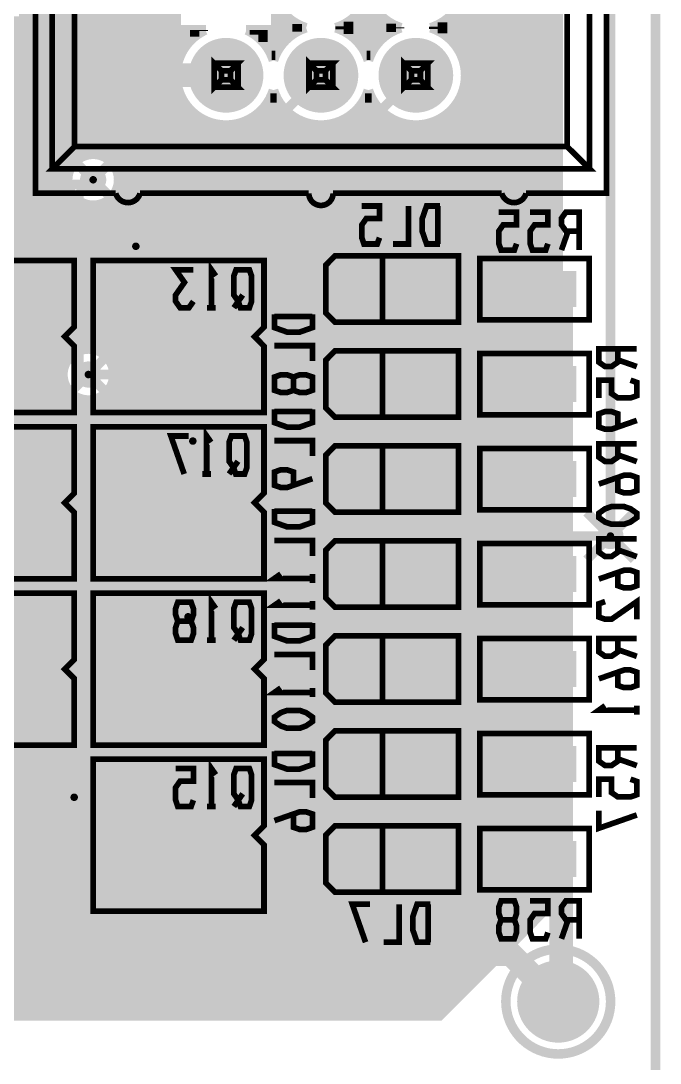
# Model space of a CAD drawing. Extents: x -20 to 155, y -92 to 168.
# Drawn here: x 138.02 to 155.13, y 64.39 to 92.26 of the extents above; entities that cross this region are included whole.
import ezdxf

# ---------------------------------------------------------------- set-up
doc = ezdxf.new("R2010")
doc.units = 0
doc.header["$MEASUREMENT"] = 0
doc.layers.get('0').update_dxf_attribs({"linetype": 'CONTINUOUS'})
for name, color, linetype in [('25-334-1_BOT', 7, 'CONTINUOUS'), ('25-334-1_DRD', 7, 'CONTINUOUS'), ('25-334-1_DRL', 2, 'CONTINUOUS'), ('25-334-1_IN1', 4, 'CONTINUOUS'), ('25-334-1_IN2', 3, 'CONTINUOUS'), ('25-334-1_SMB', 5, 'CONTINUOUS'), ('25-334-1_SMT', 10, 'CONTINUOUS'), ('25-334-1_SPB', 14, 'CONTINUOUS'), ('25-334-1_SSB', 12, 'CONTINUOUS'), ('25-334-1_TOP', 13, 'CONTINUOUS'), ('THRUHOLE_TAP', 7, 'CONTINUOUS')]:
    doc.layers.add(name, color=color, linetype=linetype)

# ---------------------------------------------------------------- blocks, each defined once
blk = doc.blocks.new('RECTANGLE_4')
blk.add_solid([(0.4064, 0.4826), (0.4064, -0.4826), (-0.4064, 0.4826), (-0.4064, -0.4826)])
blk = doc.blocks.new('ROUND_18')
at = {"const_width": 0.99949}
blk.add_lwpolyline([(-0.499744, 0, 1), (0.499744, 0, 1)], format="xyb", close=True, dxfattribs=at)
blk = doc.blocks.new('ROUND_25')
at = {"const_width": 1.09982}
blk.add_lwpolyline([(-0.54991, 0, 1), (0.54991, 0, 1)], format="xyb", close=True, dxfattribs=at)
blk = doc.blocks.new('ROUND_39')
at = {"const_width": 0.35052}
blk.add_lwpolyline([(-0.17526, 0, 1), (0.17526, 0, 1)], format="xyb", close=True, dxfattribs=at)
blk = doc.blocks.new('RECTANGLE_47')
blk.add_solid([(0.51308, 0.63627), (0.51308, -0.63627), (-0.51308, 0.63627), (-0.51308, -0.63627)])
blk = doc.blocks.new('RECTANGLE_53')
blk.add_solid([(0.635, 0.508), (0.635, -0.508), (-0.635, 0.508), (-0.635, -0.508)])
blk = doc.blocks.new('ROUND_75')
at = {"const_width": 0.54991}
blk.add_lwpolyline([(-0.274954, 0, 1), (0.274954, 0, 1)], format="xyb", close=True, dxfattribs=at)
blk = doc.blocks.new('ROUND_81')
at = {"const_width": 0.50038}
blk.add_lwpolyline([(-0.25019, 0, 1), (0.25019, 0, 1)], format="xyb", close=True, dxfattribs=at)
blk = doc.blocks.new('ROUND_84')
at = {"const_width": 0.10033}
blk.add_lwpolyline([(-0.050164, 0, 1), (0.050164, 0, 1)], format="xyb", close=True, dxfattribs=at)
blk = doc.blocks.new('ROUND_85')
at = {"const_width": 0.10033}
blk.add_lwpolyline([(-0.050164, 0, 1), (0.050164, 0, 1)], format="xyb", close=True, dxfattribs=at)
blk = doc.blocks.new('ROUND_38')
at = {"const_width": 0.35052}
blk.add_lwpolyline([(-0.17526, 0, 1), (0.17526, 0, 1)], format="xyb", close=True, dxfattribs=at)
blk = doc.blocks.new('ROUND_42')
at = {"const_width": 0.35052}
blk.add_lwpolyline([(-0.17526, 0, 1), (0.17526, 0, 1)], format="xyb", close=True, dxfattribs=at)
blk = doc.blocks.new('ROUND_35')
at = {"const_width": 0.10033}
blk.add_lwpolyline([(-0.050164, 0, 1), (0.050164, 0, 1)], format="xyb", close=True, dxfattribs=at)
blk = doc.blocks.new('ROUND_71')
at = {"const_width": 0.50038}
blk.add_lwpolyline([(-0.25019, 0, 1), (0.25019, 0, 1)], format="xyb", close=True, dxfattribs=at)

msp = doc.modelspace()

# ---------------------------------------------------------------- linework, layer by layer
at = {"layer": '25-334-1_BOT'}
for points, const_width in [([(142.875, 123.7488), (142.875, 122.555), (144.78, 120.65), (151.384, 120.65), (153.797, 118.237), (153.797, 78.486)], 0.254), ([(127.09652, 86.4362), (127.09652, 85.37448), (127.381, 85.09), (130.429, 85.09), (132.461, 87.122), (143.51, 87.122), (145.669, 89.281), (147.066, 89.281), (148.59, 90.805)], 0.254), ([(127.5969, 86.4362), (127.5969, 88.2269), (128.524, 89.154), (129.921, 89.154), (130.429, 89.662), (132.842, 89.662), (133.604, 88.9), (144.145, 88.9), (146.05, 90.805)], 0.254), ([(139.954, 88.011), (139.827, 87.884), (133.858, 87.884), (133.096, 88.646), (128.905, 88.646), (128.09728, 87.83828), (128.09728, 86.4362)], 0.254), ([(141.097, 86.233), (141.097, 84.836), (141.097, 86.233)], 0.254), ([(141.097, 86.233), (141.097, 84.836)], 0.254), ([(143.383, 83.82), (143.383, 84.201), (144.272, 85.09), (146.939, 85.09)], 0.381), ([(151.0538, 85.09), (148.971, 85.09)], 0.381), ([(152.4762, 85.09), (152.4762, 82.55)], 0.635), ([(138.303, 83.82), (141.859, 83.82), (142.24, 83.439), (142.24, 83.185), (142.875, 82.55), (146.939, 82.55)], 0.381), ([(141.097, 82.804), (139.827, 82.804)], 0.254), ([(152.4762, 82.55), (152.4762, 80.01)], 0.635), ([(151.0538, 82.55), (148.971, 82.55)], 0.381), ([(132.08, 81.9531), (134.7089, 81.9531), (135.001, 81.661), (138.176, 81.661), (139.827, 80.01), (139.827, 79.629), (141.097, 78.359)], 0.254), ([(141.097, 80.391), (141.986, 80.391), (142.621, 81.026)], 0.254), ([(142.621, 81.026), (141.986, 80.391), (141.097, 80.391)], 0.254), ([(141.097, 73.914), (139.827, 75.184), (139.827, 75.946), (137.16, 78.613), (137.16, 79.121), (136.906, 79.375), (135.382, 79.375), (134.30504, 80.45196), (132.08, 80.45196)], 0.254), ([(152.4762, 80.01), (152.4762, 77.47)], 0.635), ([(146.939, 80.01), (146.304, 79.375), (143.383, 79.375)], 0.381), ([(151.0538, 80.01), (148.971, 80.01)], 0.381), ([(138.303, 79.375), (138.303, 78.74), (139.827, 77.216), (143.891, 77.216), (144.145, 77.47), (146.939, 77.47)], 0.381), ([(132.08, 78.95082), (133.17982, 78.95082), (134.239, 77.89164), (134.239, 73.914), (138.684, 69.469), (141.097, 69.469)], 0.254), ([(152.4762, 77.47), (152.4762, 74.93)], 0.635), ([(151.0538, 77.47), (148.971, 77.47)], 0.381), ([(141.097, 75.946), (142.113, 75.946), (142.494, 76.327)], 0.254), ([(142.494, 76.327), (142.113, 75.946), (141.097, 75.946)], 0.254), ([(152.4762, 74.93), (152.4762, 72.39)], 0.635), ([(138.303, 74.93), (138.303, 74.168), (139.7, 72.771), (144.78, 72.771), (145.161, 72.39), (146.939, 72.39)], 0.381), ([(146.939, 74.93), (143.383, 74.93)], 0.381), ([(151.0538, 74.93), (148.971, 74.93)], 0.381), ([(151.0538, 72.39), (148.971, 72.39)], 0.381), ([(152.4762, 72.39), (152.4762, 69.85)], 0.635), ([(139.446, 71.501), (141.097, 71.501)], 0.254), ([(146.939, 69.85), (144.653, 69.85), (144.018, 70.485), (143.383, 70.485)], 0.381), ([(151.0538, 69.85), (148.971, 69.85)], 0.381), ([(152.4762, 69.85), (152.4762, 66.1162), (152.4, 66.04)], 0.635)]:
    msp.add_lwpolyline(points, dxfattribs=dict(at, const_width=const_width))
at = {"layer": '25-334-1_DRD', "const_width": 0.254}
for points in [[(-14.9987, 168.00068), (-14.9987, -4.99872), (155.00096, -4.99872), (155.00096, 168.00068), (-14.9987, 168.00068)], [(142.875, 91.44), (142.875, 90.17)], [(144.145, 91.44), (142.875, 91.44)], [(144.145, 91.44), (142.875, 90.17)], [(144.145, 90.17), (142.875, 91.44)], [(144.145, 90.17), (144.145, 91.44)], [(145.415, 91.44), (145.415, 90.17)], [(146.685, 91.44), (145.415, 91.44)], [(146.685, 91.44), (145.415, 90.17)], [(146.685, 90.17), (145.415, 91.44)], [(146.685, 90.17), (146.685, 91.44)], [(147.955, 91.44), (147.955, 90.17)], [(149.225, 91.44), (147.955, 91.44)], [(149.225, 91.44), (147.955, 90.17)], [(149.225, 90.17), (147.955, 91.44)], [(149.225, 90.17), (149.225, 91.44)], [(142.875, 90.17), (144.145, 90.17)], [(145.415, 90.17), (146.685, 90.17)], [(147.955, 90.17), (149.225, 90.17)], [(140.589, 88.646), (139.319, 87.376)], [(140.589, 87.376), (139.319, 88.646)], [(141.732, 86.868), (140.462, 85.598)], [(141.732, 85.598), (140.462, 86.868)], [(141.732, 86.868), (140.462, 85.598)], [(141.732, 85.598), (140.462, 86.868)], [(141.732, 86.868), (140.462, 85.598)], [(141.732, 85.598), (140.462, 86.868)], [(140.462, 83.439), (139.192, 82.169)], [(140.462, 82.169), (139.192, 83.439)], [(143.256, 81.661), (141.986, 80.391)], [(143.256, 80.391), (141.986, 81.661)], [(143.256, 81.661), (141.986, 80.391)], [(143.256, 80.391), (141.986, 81.661)], [(138.049, 81.407), (136.779, 80.137)], [(138.049, 80.137), (136.779, 81.407)], [(154.432, 79.121), (153.162, 77.851)], [(154.432, 77.851), (153.162, 79.121)], [(138.049, 77.343), (136.779, 76.073)], [(138.049, 76.073), (136.779, 77.343)], [(138.049, 77.343), (136.779, 76.073)], [(138.049, 76.073), (136.779, 77.343)], [(138.049, 77.343), (136.779, 76.073)], [(138.049, 76.073), (136.779, 77.343)], [(143.129, 76.962), (141.859, 75.692)], [(143.129, 75.692), (141.859, 76.962)], [(143.129, 76.962), (141.859, 75.692)], [(143.129, 75.692), (141.859, 76.962)], [(140.081, 72.136), (138.811, 70.866)], [(140.081, 70.866), (138.811, 72.136)], [(152.4, 66.675), (152.4, 65.405)], [(153.035, 66.04), (151.765, 66.04)]]:
    msp.add_lwpolyline(points, dxfattribs=at)
at = {"layer": '25-334-1_DRL', "const_width": 0.254}
msp.add_lwpolyline([(-14.9987, 168.00068), (-14.9987, -4.99872), (155.00096, -4.99872), (155.00096, 168.00068), (-14.9987, 168.00068)], dxfattribs=at)
at = {"layer": '25-334-1_IN2', "const_width": 0.254}
for points in [[(152.4, 129.413), (152.4, 68.834), (149.225, 65.659), (117.602, 65.659)], [(151.13, 129.413), (151.13, 67.564)], [(151.3586, 129.413), (151.3586, 67.7926)], [(151.5872, 129.413), (151.5872, 68.0212)], [(151.8158, 129.413), (151.8158, 68.2498)], [(152.0444, 129.413), (152.0444, 68.4784)], [(152.273, 129.413), (152.273, 68.707)], [(139.9286, 127.127), (139.9286, 88.68918)], [(140.1572, 127.127), (140.1572, 88.6587)], [(140.3858, 127.127), (140.3858, 88.53678)], [(140.6144, 127.127), (140.6144, 88.17102)], [(140.843, 127.127), (140.843, 65.659)], [(141.0716, 127.127), (141.0716, 65.659)], [(141.3002, 127.127), (141.3002, 65.659)], [(141.5288, 127.127), (141.5288, 65.659)], [(139.7, 123.80214), (139.7, 88.64092)], [(139.4714, 123.47956), (139.4714, 88.48852)], [(138.7856, 123.0757), (138.7856, 65.659)], [(139.0142, 123.15444), (139.0142, 65.659)], [(139.2428, 123.28398), (139.2428, 83.15198)], [(150.2156, 110.32998), (150.2156, 66.6496)], [(150.4442, 110.32998), (150.4442, 66.8782)], [(150.6728, 110.32998), (150.6728, 67.1068)], [(150.9014, 110.32998), (150.9014, 67.3354)], [(138.557, 98.88982), (138.557, 65.659)], [(149.987, 98.88982), (149.987, 66.421)], [(138.3284, 98.54946), (138.3284, 65.659)], [(138.0998, 98.35134), (138.0998, 65.659)], [(141.7574, 96.03994), (141.7574, 65.659)], [(141.986, 95.89008), (141.986, 65.659)], [(144.84096, 94.67596), (142.17904, 94.67596), (142.17904, 92.01404)], [(144.84096, 92.79128), (144.84096, 92.01404)], [(147.2438, 92.75826), (147.2438, 91.39174)], [(149.7584, 92.71), (149.7584, 91.44)], [(144.9578, 92.58554), (144.9578, 91.56446)], [(147.0152, 92.4306), (147.0152, 91.7194)], [(147.4724, 92.62364), (147.4724, 91.52636)], [(149.5298, 92.40266), (149.5298, 91.7448)], [(142.17904, 92.2528), (121.1707, 92.2528)], [(145.29054, 92.2528), (144.84096, 92.2528)], [(145.1864, 92.33408), (145.1864, 91.81592)], [(145.415, 92.1766), (145.415, 91.9734)], [(146.7866, 92.23756), (146.7866, 91.91244)], [(147.83054, 92.2528), (146.80946, 92.2528)], [(147.701, 92.3544), (147.701, 91.79306)], [(147.9296, 92.1893), (147.9296, 91.95816)], [(149.3012, 92.21978), (149.3012, 91.92768)], [(152.4, 92.2528), (149.34946, 92.2528)], [(142.9766, 92.0242), (121.04878, 92.0242)], [(142.95628, 92.01404), (142.17904, 92.01404)], [(142.2146, 92.01404), (142.2146, 91.10726)], [(142.4432, 92.01404), (142.4432, 91.60002)], [(142.6718, 92.01404), (142.6718, 91.83624)], [(142.9004, 92.01404), (142.9004, 91.9861)], [(145.5166, 92.0242), (144.04086, 92.0242)], [(144.84096, 92.01404), (144.06118, 92.01404)], [(144.272, 92.01404), (144.272, 91.89466)], [(144.5006, 92.01404), (144.5006, 91.69146)], [(144.7292, 92.01404), (144.7292, 91.33586)], [(146.558, 92.11564), (146.558, 92.03436)], [(148.0566, 92.0242), (146.58086, 92.0242)], [(148.1582, 92.0877), (148.1582, 92.0623)], [(149.0726, 92.10548), (149.0726, 92.04452)], [(152.4, 92.0242), (149.12086, 92.0242)], [(142.42034, 91.567), (52.99202, 91.567)], [(142.621, 91.7956), (120.68302, 91.7956)], [(145.161, 91.7956), (144.39646, 91.7956)], [(144.96034, 91.567), (144.59966, 91.567)], [(147.701, 91.7956), (146.93646, 91.7956)], [(147.50034, 91.567), (147.13966, 91.567)], [(152.4, 91.7956), (149.47646, 91.7956)], [(152.4, 91.567), (149.67966, 91.567)], [(142.2908, 91.3384), (52.99456, 91.3384)], [(144.8308, 91.3384), (144.7292, 91.3384)], [(147.3708, 91.3384), (147.2692, 91.3384)], [(152.4, 91.3384), (149.8092, 91.3384)], [(142.2146, 91.1098), (52.91836, 91.1098)], [(152.4, 91.1098), (149.8854, 91.1098)], [(142.18158, 90.8812), (85.5726, 90.8812)], [(152.4, 90.8812), (149.91842, 90.8812)], [(142.1892, 90.6526), (85.98154, 90.6526)], [(142.2146, 90.50274), (142.2146, 65.659)], [(152.4, 90.6526), (149.9108, 90.6526)], [(142.23492, 90.424), (115.1763, 90.424)], [(142.32636, 90.1954), (135.04164, 90.1954)], [(144.86636, 90.1954), (144.6911, 90.1954)], [(144.7292, 90.2716), (144.7292, 65.659)], [(147.40636, 90.1954), (147.2311, 90.1954)], [(147.2438, 90.21826), (147.2438, 65.659)], [(149.7584, 90.17), (149.7584, 66.1924)], [(152.4, 90.1954), (149.7711, 90.1954)], [(152.4, 90.424), (149.86508, 90.424)], [(142.47622, 89.9668), (135.22706, 89.9668)], [(142.4432, 90.00998), (142.4432, 65.659)], [(144.5006, 89.916), (144.5006, 65.659)], [(145.01622, 89.9668), (144.54124, 89.9668)], [(144.9578, 90.04554), (144.9578, 65.659)], [(147.0152, 89.8906), (147.0152, 65.659)], [(147.55622, 89.9668), (147.08124, 89.9668)], [(147.4724, 90.08364), (147.4724, 65.659)], [(152.4, 89.9668), (149.62124, 89.9668)], [(142.71498, 89.7382), (135.29564, 89.7382)], [(142.6718, 89.77122), (142.6718, 65.659)], [(142.9004, 89.62136), (142.9004, 65.659)], [(144.272, 89.71534), (144.272, 65.659)], [(145.25498, 89.7382), (144.30502, 89.7382)], [(145.1864, 89.79408), (145.1864, 65.659)], [(145.415, 89.6366), (145.415, 65.659)], [(146.7866, 89.69756), (146.7866, 65.659)], [(147.79498, 89.7382), (146.84502, 89.7382)], [(147.701, 89.8144), (147.701, 65.659)], [(147.9296, 89.6493), (147.9296, 65.659)], [(149.3012, 89.67978), (149.3012, 65.7352)], [(152.4, 89.7382), (149.38502, 89.7382)], [(149.5298, 89.86266), (149.5298, 65.9638)], [(143.20774, 89.5096), (135.28294, 89.5096)], [(143.129, 89.52992), (143.129, 65.659)], [(143.3576, 89.4842), (143.3576, 65.659)], [(143.5862, 89.47658), (143.5862, 65.659)], [(145.74774, 89.5096), (143.81226, 89.5096)], [(143.8148, 89.5096), (143.8148, 65.659)], [(144.0434, 89.5858), (144.0434, 65.659)], [(145.6436, 89.53754), (145.6436, 65.659)], [(145.8722, 89.48674), (145.8722, 65.659)], [(146.1008, 89.47658), (146.1008, 65.659)], [(146.3294, 89.50452), (146.3294, 65.659)], [(148.28774, 89.5096), (146.35226, 89.5096)], [(146.558, 89.57564), (146.558, 65.659)], [(148.1582, 89.5477), (148.1582, 65.659)], [(148.3868, 89.48928), (148.3868, 65.659)], [(148.6154, 89.47404), (148.6154, 65.659)], [(148.844, 89.49944), (148.844, 65.659)], [(152.4, 89.5096), (148.89226, 89.5096)], [(149.0726, 89.56548), (149.0726, 65.659)], [(152.4, 89.0524), (134.91972, 89.0524)], [(152.4, 89.281), (135.18388, 89.281)], [(152.4, 88.8238), (120.14708, 88.8238)], [(139.60602, 88.5952), (120.35536, 88.5952)], [(152.4, 88.5952), (140.30198, 88.5952)], [(139.37488, 88.3666), (120.43156, 88.3666)], [(152.4, 88.3666), (140.53312, 88.3666)], [(139.28598, 88.138), (131.4323, 88.138)], [(152.4, 88.138), (140.62202, 88.138)], [(139.2809, 87.9094), (131.73456, 87.9094)], [(139.35964, 87.6808), (131.84632, 87.6808)], [(152.4, 87.6808), (140.54836, 87.6808)], [(140.6144, 87.84844), (140.6144, 65.659)], [(152.4, 87.9094), (140.62456, 87.9094)], [(139.56538, 87.4522), (131.86918, 87.4522)], [(139.4714, 87.53094), (139.4714, 83.38312)], [(139.7, 87.38108), (139.7, 83.47202)], [(152.4, 87.4522), (140.34008, 87.4522)], [(140.3858, 87.48522), (140.3858, 83.19008)], [(152.4, 87.2236), (131.81076, 87.2236)], [(139.9286, 87.33028), (139.9286, 83.47456)], [(140.1572, 87.36076), (140.1572, 83.39836)], [(152.4, 86.995), (134.8613, 86.995)], [(152.4, 86.7664), (135.16356, 86.7664)], [(152.4, 86.5378), (135.27532, 86.5378)], [(152.4, 86.3092), (135.29818, 86.3092)], [(152.4, 86.0806), (135.23976, 86.0806)], [(152.4, 85.852), (135.07212, 85.852)], [(152.4, 85.6234), (120.69318, 85.6234)], [(152.4, 85.3948), (126.5047, 85.3948)], [(152.4, 85.1662), (126.69774, 85.1662)], [(152.4, 84.9376), (126.76886, 84.9376)], [(152.4, 84.709), (126.76124, 84.709)], [(152.4, 84.4804), (126.66472, 84.4804)], [(152.4, 84.2518), (126.4158, 84.2518)], [(152.4, 84.0232), (134.3406, 84.0232)], [(152.4, 83.7946), (134.55904, 83.7946)], [(152.4, 83.566), (134.64032, 83.566)], [(139.40536, 83.3374), (134.64032, 83.3374)], [(152.4, 83.3374), (140.24864, 83.3374)], [(139.21994, 83.1088), (134.55396, 83.1088)], [(152.4, 83.1088), (140.43406, 83.1088)], [(139.16406, 82.6516), (108.10494, 82.6516)], [(139.15136, 82.8802), (134.33298, 82.8802)], [(152.4, 82.6516), (140.48994, 82.6516)], [(152.4, 82.8802), (140.50264, 82.8802)], [(139.26312, 82.423), (108.10494, 82.423)], [(139.2428, 82.45602), (139.2428, 65.659)], [(140.3858, 82.41538), (140.3858, 65.659)], [(152.4, 82.423), (140.39088, 82.423)], [(139.52474, 82.1944), (108.0643, 82.1944)], [(139.4714, 82.22488), (139.4714, 65.659)], [(139.7, 82.13598), (139.7, 65.659)], [(139.9286, 82.1309), (139.9286, 65.659)], [(152.4, 82.1944), (140.12672, 82.1944)], [(140.1572, 82.20964), (140.1572, 65.659)], [(152.4, 81.9658), (107.98556, 81.9658)], [(152.4, 81.7372), (107.85602, 81.7372)], [(152.4, 81.28), (107.33786, 81.28)], [(152.4, 81.5086), (107.66044, 81.5086)], [(152.4, 81.0514), (122.81408, 81.0514)], [(152.4, 80.8228), (123.063, 80.8228)], [(152.4, 80.5942), (123.15952, 80.5942)], [(152.4, 80.137), (123.09602, 80.137)], [(152.4, 80.3656), (123.16714, 80.3656)], [(152.4, 79.9084), (122.90298, 79.9084)], [(152.4, 79.6798), (107.75696, 79.6798)], [(152.4, 79.4512), (107.91952, 79.4512)], [(152.4, 79.2226), (108.0262, 79.2226)], [(152.4, 78.994), (130.88112, 78.994)], [(152.4, 78.7654), (131.04876, 78.7654)], [(152.4, 78.5368), (131.10718, 78.5368)], [(152.4, 78.3082), (131.08432, 78.3082)], [(152.4, 78.0796), (130.97256, 78.0796)], [(152.4, 77.851), (130.6703, 77.851)], [(152.4, 77.6224), (128.74752, 77.6224)], [(152.4, 77.3938), (128.77546, 77.3938)], [(152.4, 77.1652), (129.53746, 77.1652)], [(152.4, 76.9366), (129.71272, 76.9366)], [(152.4, 76.708), (129.77368, 76.708)], [(152.4, 76.2508), (129.64922, 76.2508)], [(152.4, 76.4794), (129.7559, 76.4794)], [(152.4, 76.0222), (129.36474, 76.0222)], [(152.4, 75.7936), (120.05056, 75.7936)], [(152.4, 75.565), (120.04802, 75.565)], [(152.4, 75.3364), (119.95912, 75.3364)], [(152.4, 74.8792), (108.3818, 74.8792)], [(152.4, 75.1078), (119.72798, 75.1078)], [(152.4, 74.6506), (108.6104, 74.6506)], [(152.4, 74.422), (108.839, 74.422)], [(152.4, 74.1934), (109.0676, 74.1934)], [(152.4, 73.9648), (128.98374, 73.9648)], [(152.4, 73.7362), (129.19202, 73.7362)], [(152.4, 73.5076), (129.26822, 73.5076)], [(152.4, 73.279), (129.26568, 73.279)], [(152.4, 73.0504), (129.96164, 73.0504)], [(152.4, 72.8218), (130.14706, 72.8218)], [(152.4, 72.3646), (130.20294, 72.3646)], [(152.4, 72.5932), (130.21564, 72.5932)], [(152.4, 72.136), (130.10388, 72.136)], [(152.4, 71.9074), (129.83972, 71.9074)], [(152.4, 71.6788), (111.5822, 71.6788)], [(152.4, 71.4502), (123.05792, 71.4502)], [(152.4, 71.2216), (135.02386, 71.2216)], [(152.4, 70.993), (135.47852, 70.993)], [(152.4, 70.7644), (135.71982, 70.7644)], [(152.4, 70.5358), (135.87476, 70.5358)], [(152.4, 70.3072), (135.97382, 70.3072)], [(152.4, 70.0786), (136.03224, 70.0786)], [(152.4, 69.85), (136.05002, 69.85)], [(152.4, 69.6214), (136.03224, 69.6214)], [(152.4, 69.3928), (135.97382, 69.3928)], [(152.4, 69.1642), (135.87476, 69.1642)], [(152.4, 68.9356), (135.71982, 68.9356)], [(152.0444, 68.4784), (135.02386, 68.4784)], [(152.273, 68.707), (135.47852, 68.707)], [(151.8158, 68.2498), (115.0112, 68.2498)], [(151.5872, 68.0212), (115.2398, 68.0212)], [(151.3586, 67.7926), (123.03252, 67.7926)], [(151.13, 67.564), (123.18492, 67.564)], [(150.9014, 67.3354), (123.23318, 67.3354)], [(150.6728, 67.1068), (123.2027, 67.1068)], [(150.4442, 66.8782), (123.08078, 66.8782)], [(150.2156, 66.6496), (122.71502, 66.6496)], [(149.987, 66.421), (116.84, 66.421)], [(149.7584, 66.1924), (117.0686, 66.1924)], [(149.5298, 65.9638), (117.2972, 65.9638)], [(149.3012, 65.7352), (117.5258, 65.7352)]]:
    msp.add_lwpolyline(points, dxfattribs=at)
for points in [[(148.9837, 92.075, 0.3286705), (149.91842, 93.345)], [(144.84096, 92.79128, 0.2128534), (145.65393, 92.07555)], [(146.4437, 92.075, 0.246774), (147.31928, 92.94898)], [(147.32, 92.94876, 0.2462906), (148.19376, 92.075)], [(142.95628, 92.01404, 0.2933352), (142.17904, 90.805)], [(144.78, 91.1987, 0.2137845), (144.06154, 92.01483)], [(145.65376, 92.075, 0.2467747), (144.77928, 91.19892)], [(147.32, 91.1987, 0.2472579), (146.4437, 92.075)], [(148.19376, 92.075, 0.2467747), (147.31928, 91.19892)], [(149.92096, 90.805, 0.3286704), (148.9837, 92.075)], [(142.17904, 90.805, 0.4142136), (143.51, 89.47404)], [(148.59, 89.47404, 0.4142136), (149.92096, 90.805)], [(143.51, 89.47404, 0.328165), (144.78, 90.40876)], [(144.78, 90.40876, 0.3281646), (146.05, 89.47404)], [(146.05, 89.47404, 0.328165), (147.32, 90.40876)], [(147.32, 90.40876, 0.3281646), (148.59, 89.47404)], [(139.954, 88.69172, 0.4142136), (139.27328, 88.011)], [(140.63472, 88.011, 0.4142136), (139.954, 88.69172)], [(139.27328, 88.011, 0.4142136), (139.954, 87.33028)], [(139.954, 87.33028, 0.4142136), (140.63472, 88.011)], [(139.827, 83.48472, 0.4142136), (139.14628, 82.804)], [(140.50772, 82.804, 0.4142136), (139.827, 83.48472)], [(139.14628, 82.804, 0.4142136), (139.827, 82.12328)], [(139.827, 82.12328, 0.4142136), (140.50772, 82.804)]]:
    msp.add_lwpolyline(points, format="xyb", dxfattribs=at)
at = {"layer": '25-334-1_SSB', "const_width": 0.1524}
for points in [[(148.30044, 96.49968), (143.79956, 96.49968), (138.40968, 96.49968), (138.40968, 87.65032), (140.55852, 87.65032)], [(151.53894, 87.65032), (153.69032, 87.65032), (153.69032, 96.49968), (148.30044, 96.49968), (148.30044, 95.84944), (153.24074, 95.84944), (152.63876, 95.25), (152.63876, 88.9)], [(139.4587, 88.9), (152.63876, 88.9), (153.24074, 88.30056), (138.85926, 88.30056), (139.4587, 88.9), (139.4587, 95.25), (138.85926, 95.84944), (138.85926, 88.30056)], [(153.24074, 95.84944), (153.24074, 88.30056)], [(143.39062, 90.68562), (143.18996, 90.48496), (143.18996, 91.12504), (143.39062, 90.92438), (143.39062, 90.68562), (143.62938, 90.68562), (143.83004, 90.48496), (143.18996, 90.48496)], [(143.62938, 90.68562), (143.62938, 90.92438), (143.83004, 91.12504), (143.18996, 91.12504)], [(143.83004, 90.48496), (143.83004, 91.12504)], [(145.93062, 90.68562), (145.72996, 90.48496), (145.72996, 91.12504), (145.93062, 90.92438), (145.93062, 90.68562), (146.16938, 90.68562), (146.37004, 90.48496), (145.72996, 90.48496)], [(146.16938, 90.68562), (146.16938, 90.92438), (146.37004, 91.12504), (145.72996, 91.12504)], [(146.37004, 90.48496), (146.37004, 91.12504)], [(148.47062, 90.68562), (148.26996, 90.48496), (148.26996, 91.12504), (148.47062, 90.92438), (148.47062, 90.68562), (148.70938, 90.68562), (148.91004, 90.48496), (148.26996, 90.48496)], [(148.70938, 90.68562), (148.70938, 90.92438), (148.91004, 91.12504), (148.26996, 91.12504)], [(148.91004, 90.48496), (148.91004, 91.12504)], [(143.39062, 90.92438), (143.62938, 90.92438)], [(145.93062, 90.92438), (146.16938, 90.92438)], [(148.47062, 90.92438), (148.70938, 90.92438)], [(141.20876, 87.65032), (145.72488, 87.65032)], [(146.37512, 87.65032), (150.8887, 87.65032)], [(147.61718, 86.46414), (147.55622, 86.29396), (147.20062, 86.29396), (147.1422, 86.46414), (147.1422, 86.80196), (147.26158, 86.97214), (147.61718, 86.97214), (147.61718, 87.30996), (147.1422, 87.30996)], [(147.9804, 86.29396), (148.39442, 86.29396), (148.39442, 87.30996)], [(149.23262, 86.29396), (148.87702, 86.29396), (148.76018, 86.63178), (148.76018, 86.97214), (148.87702, 87.30996), (149.23262, 87.30996)], [(149.1742, 86.29396), (149.1742, 87.30996)], [(151.28494, 86.30158), (151.22652, 86.1314), (150.87092, 86.1314), (150.80996, 86.30158), (150.80996, 86.6394), (150.92934, 86.80958), (151.28494, 86.80958), (151.28494, 87.1474), (150.80996, 87.1474)], [(152.12314, 86.30158), (152.06472, 86.1314), (151.70912, 86.1314), (151.64816, 86.30158), (151.64816, 86.6394), (151.76754, 86.80958), (152.12314, 86.80958), (152.12314, 87.1474), (151.64816, 87.1474)], [(152.96134, 86.6394), (152.60574, 86.6394), (152.48636, 86.80958), (152.48636, 86.97976), (152.60574, 87.1474), (152.96134, 87.1474), (152.96134, 86.1314)], [(152.66416, 86.6394), (152.48636, 86.1314)], [(134.874, 81.788), (134.874, 85.852), (139.446, 85.852), (139.446, 84.074), (139.192, 83.82), (139.446, 83.566), (139.446, 81.788), (134.874, 81.788)], [(139.954, 81.788), (139.954, 85.852), (144.526, 85.852), (144.526, 84.074), (144.272, 83.82), (144.526, 83.566), (144.526, 81.788), (139.954, 81.788)], [(143.11884, 84.58962), (143.11884, 85.60562), (143.23568, 85.43798)], [(146.177, 85.725), (146.177, 84.455), (146.431, 84.201), (149.733, 84.201), (149.733, 85.979), (146.431, 85.979), (146.177, 85.725)], [(147.701, 85.979), (147.701, 84.201)], [(153.2255, 84.2645), (150.3045, 84.2645), (150.3045, 85.9028), (153.2255, 85.9028), (153.2255, 84.2645)], [(142.63624, 84.7598), (142.51686, 84.58962), (142.28064, 84.58962), (142.16126, 84.7598), (142.16126, 84.92998), (142.39748, 85.2678), (142.16126, 85.60562), (142.63624, 85.60562)], [(144.19326, 84.7598), (144.13484, 84.58962), (143.89608, 84.58962), (143.83766, 84.7598), (143.71828, 84.92998), (143.71828, 85.43798), (143.77924, 85.60562), (144.13484, 85.60562), (144.19326, 85.43798), (144.19326, 84.7598)], [(143.95704, 84.92998), (143.71828, 84.58962)], [(142.99946, 84.58962), (143.23568, 84.58962)], [(145.8214, 84.41436), (145.8214, 84.05876), (145.48358, 83.93938), (145.14322, 83.93938), (144.8054, 84.05876), (144.8054, 84.41436)], [(145.8214, 84.35594), (144.8054, 84.35594)], [(145.8214, 83.16214), (145.8214, 83.57616), (144.8054, 83.57616)], [(146.177, 83.185), (146.177, 81.915), (146.431, 81.661), (149.733, 81.661), (149.733, 83.439), (146.431, 83.439), (146.177, 83.185)], [(147.701, 83.439), (147.701, 81.661)], [(153.2255, 81.7245), (150.3045, 81.7245), (150.3045, 83.3628), (153.2255, 83.3628), (153.2255, 81.7245)], [(153.99512, 83.4898), (153.99512, 83.1342), (153.82494, 83.01736), (153.65476, 83.01736), (153.48712, 83.1342), (153.48712, 83.4898), (154.50312, 83.4898)], [(153.99512, 83.19516), (154.50312, 83.01736)], [(145.3134, 82.38236), (145.14322, 82.32394), (144.97558, 82.32394), (144.8054, 82.38236), (144.8054, 82.73796), (144.97558, 82.79638), (145.14322, 82.79638), (145.3134, 82.73796), (145.3134, 82.38236), (145.48358, 82.32394), (145.65122, 82.32394), (145.8214, 82.38236), (145.8214, 82.73796), (145.65122, 82.79638), (145.48358, 82.79638), (145.3134, 82.73796)], [(154.33294, 82.6516), (154.50312, 82.59318), (154.50312, 82.23758), (154.33294, 82.17916), (153.99512, 82.17916), (153.82494, 82.296), (153.82494, 82.6516), (153.48712, 82.6516), (153.48712, 82.17916)], [(145.8214, 81.87436), (145.8214, 81.51876), (145.48358, 81.39938), (145.14322, 81.39938), (144.8054, 81.51876), (144.8054, 81.87436)], [(145.8214, 81.81594), (144.8054, 81.81594)], [(153.99512, 81.39938), (153.99512, 81.75498), (153.82494, 81.8134), (153.65476, 81.8134), (153.48712, 81.75498), (153.48712, 81.39938), (153.65476, 81.34096), (153.82494, 81.34096), (154.50312, 81.57718)], [(134.874, 77.343), (134.874, 81.407), (139.446, 81.407), (139.446, 79.629), (139.192, 79.375), (139.446, 79.121), (139.446, 77.343), (134.874, 77.343)], [(139.954, 77.343), (139.954, 81.407), (144.526, 81.407), (144.526, 79.629), (144.272, 79.375), (144.526, 79.121), (144.526, 77.343), (139.954, 77.343)], [(142.99184, 80.14462), (142.99184, 81.16062), (143.10868, 80.99298)], [(142.38986, 80.14462), (142.03426, 81.16062), (142.50924, 81.16062)], [(144.06626, 80.3148), (144.00784, 80.14462), (143.76908, 80.14462), (143.71066, 80.3148), (143.59128, 80.48498), (143.59128, 80.99298), (143.65224, 81.16062), (144.00784, 81.16062), (144.06626, 80.99298), (144.06626, 80.3148)], [(145.8214, 80.62214), (145.8214, 81.03616), (144.8054, 81.03616)], [(146.177, 80.645), (146.177, 79.375), (146.431, 79.121), (149.733, 79.121), (149.733, 80.899), (146.431, 80.899), (146.177, 80.645)], [(147.701, 80.899), (147.701, 79.121)], [(153.2255, 79.1845), (150.3045, 79.1845), (150.3045, 80.8228), (153.2255, 80.8228), (153.2255, 79.1845)], [(153.99512, 80.9498), (153.99512, 80.5942), (153.82494, 80.47736), (153.65476, 80.47736), (153.48712, 80.5942), (153.48712, 80.9498), (154.50312, 80.9498)], [(143.83004, 80.48498), (143.59128, 80.14462)], [(153.99512, 80.65516), (154.50312, 80.47736)], [(145.3134, 79.84236), (145.3134, 80.19796), (145.14322, 80.25638), (144.97558, 80.25638), (144.8054, 80.19796), (144.8054, 79.84236), (144.97558, 79.78394), (145.14322, 79.78394), (145.8214, 80.02016)], [(142.87246, 80.14462), (143.10868, 80.14462)], [(153.99512, 80.05318), (153.99512, 79.69758), (154.16276, 79.63916), (154.33294, 79.63916), (154.50312, 79.69758), (154.50312, 80.05318), (154.33294, 80.1116), (154.16276, 80.1116), (153.48712, 79.87538)], [(145.8214, 79.20736), (145.8214, 78.85176), (145.48358, 78.73238), (145.14322, 78.73238), (144.8054, 78.85176), (144.8054, 79.20736)], [(145.8214, 79.14894), (144.8054, 79.14894)], [(154.50312, 79.0956), (154.33294, 79.21498), (154.16276, 79.2734), (153.82494, 79.2734), (153.65476, 79.21498), (153.48712, 79.0956), (153.48712, 78.97876), (153.65476, 78.85938), (153.82494, 78.80096), (154.16276, 78.80096), (154.33294, 78.85938), (154.50312, 78.97876), (154.50312, 79.0956)], [(145.8214, 77.95514), (145.8214, 78.36916), (144.8054, 78.36916)], [(146.177, 78.105), (146.177, 76.835), (146.431, 76.581), (149.733, 76.581), (149.733, 78.359), (146.431, 78.359), (146.177, 78.105)], [(147.701, 78.359), (147.701, 76.581)], [(153.2255, 76.6445), (150.3045, 76.6445), (150.3045, 78.2828), (153.2255, 78.2828), (153.2255, 76.6445)], [(153.99512, 78.4098), (153.99512, 78.0542), (153.82494, 77.93736), (153.65476, 77.93736), (153.48712, 78.0542), (153.48712, 78.4098), (154.50312, 78.4098)], [(153.99512, 78.11516), (154.50312, 77.93736)], [(145.8214, 77.35316), (144.8054, 77.35316), (144.97558, 77.47254)], [(145.8214, 77.23378), (145.8214, 77.47254)], [(153.99512, 77.51318), (153.99512, 77.15758), (154.16276, 77.09916), (154.33294, 77.09916), (154.50312, 77.15758), (154.50312, 77.51318), (154.33294, 77.5716), (154.16276, 77.5716), (153.48712, 77.33538)], [(134.874, 72.898), (134.874, 76.962), (139.446, 76.962), (139.446, 75.184), (139.192, 74.93), (139.446, 74.676), (139.446, 72.898), (134.874, 72.898)], [(139.954, 72.898), (139.954, 76.962), (144.526, 76.962), (144.526, 75.184), (144.272, 74.93), (144.526, 74.676), (144.526, 72.898), (139.954, 72.898)], [(143.11884, 75.69962), (143.11884, 76.71562), (143.23568, 76.54798)], [(142.21968, 76.20762), (142.16126, 76.3778), (142.16126, 76.54798), (142.21968, 76.71562), (142.57528, 76.71562), (142.63624, 76.54798), (142.63624, 76.3778), (142.57528, 76.20762), (142.21968, 76.20762), (142.16126, 76.03998), (142.16126, 75.8698), (142.21968, 75.69962), (142.57528, 75.69962), (142.63624, 75.8698), (142.63624, 76.03998), (142.57528, 76.20762)], [(144.19326, 75.8698), (144.13484, 75.69962), (143.89608, 75.69962), (143.83766, 75.8698), (143.71828, 76.03998), (143.71828, 76.54798), (143.77924, 76.71562), (144.13484, 76.71562), (144.19326, 76.54798), (144.19326, 75.8698)], [(145.8214, 76.63434), (144.8054, 76.63434), (144.97558, 76.75118)], [(145.8214, 76.51496), (145.8214, 76.75118)], [(154.50312, 76.26096), (154.50312, 76.7334), (153.82494, 76.26096), (153.65476, 76.26096), (153.48712, 76.31938), (153.48712, 76.67498), (153.65476, 76.7334)], [(143.95704, 76.03998), (143.71828, 75.69962)], [(145.8214, 76.15936), (145.8214, 75.80376), (145.48358, 75.68438), (145.14322, 75.68438), (144.8054, 75.80376), (144.8054, 76.15936)], [(145.8214, 76.10094), (144.8054, 76.10094)], [(146.177, 75.565), (146.177, 74.295), (146.431, 74.041), (149.733, 74.041), (149.733, 75.819), (146.431, 75.819), (146.177, 75.565)], [(147.701, 75.819), (147.701, 74.041)], [(153.2255, 74.1045), (150.3045, 74.1045), (150.3045, 75.7428), (153.2255, 75.7428), (153.2255, 74.1045)], [(153.99512, 75.7428), (153.99512, 75.3872), (153.82494, 75.27036), (153.65476, 75.27036), (153.48712, 75.3872), (153.48712, 75.7428), (154.50312, 75.7428)], [(142.99946, 75.69962), (143.23568, 75.69962)], [(153.99512, 75.44816), (154.50312, 75.27036)], [(145.8214, 74.90714), (145.8214, 75.32116), (144.8054, 75.32116)], [(153.99512, 74.84618), (153.99512, 74.49058), (154.16276, 74.43216), (154.33294, 74.43216), (154.50312, 74.49058), (154.50312, 74.84618), (154.33294, 74.9046), (154.16276, 74.9046), (153.48712, 74.66838)], [(145.8214, 74.30516), (144.8054, 74.30516), (144.97558, 74.42454)], [(145.8214, 74.18578), (145.8214, 74.42454)], [(145.8214, 73.64476), (145.65122, 73.76414), (145.48358, 73.82256), (145.14322, 73.82256), (144.97558, 73.76414), (144.8054, 73.64476), (144.8054, 73.52538), (144.97558, 73.40854), (145.14322, 73.34758), (145.48358, 73.34758), (145.65122, 73.40854), (145.8214, 73.52538), (145.8214, 73.64476)], [(154.50312, 73.83018), (153.48712, 73.83018), (153.65476, 73.94956)], [(154.50312, 73.7108), (154.50312, 73.94956)], [(146.177, 73.025), (146.177, 71.755), (146.431, 71.501), (149.733, 71.501), (149.733, 73.279), (146.431, 73.279), (146.177, 73.025)], [(147.701, 73.279), (147.701, 71.501)], [(153.2255, 71.5645), (150.3045, 71.5645), (150.3045, 73.2028), (153.2255, 73.2028), (153.2255, 71.5645)], [(145.8214, 72.73036), (145.8214, 72.37476), (145.48358, 72.25538), (145.14322, 72.25538), (144.8054, 72.37476), (144.8054, 72.73036)], [(145.8214, 72.67194), (144.8054, 72.67194)], [(153.99512, 72.8218), (153.99512, 72.4662), (153.82494, 72.34936), (153.65476, 72.34936), (153.48712, 72.4662), (153.48712, 72.8218), (154.50312, 72.8218)], [(139.954, 68.453), (139.954, 72.517), (144.526, 72.517), (144.526, 70.739), (144.272, 70.485), (144.526, 70.231), (144.526, 68.453), (139.954, 68.453)], [(143.11884, 71.25462), (143.11884, 72.27062), (143.23568, 72.10298)], [(153.99512, 72.52716), (154.50312, 72.34936)], [(142.63624, 71.4248), (142.57528, 71.25462), (142.21968, 71.25462), (142.16126, 71.4248), (142.16126, 71.76262), (142.28064, 71.9328), (142.63624, 71.9328), (142.63624, 72.27062), (142.16126, 72.27062)], [(144.19326, 71.4248), (144.13484, 71.25462), (143.89608, 71.25462), (143.83766, 71.4248), (143.71828, 71.59498), (143.71828, 72.10298), (143.77924, 72.27062), (144.13484, 72.27062), (144.19326, 72.10298), (144.19326, 71.4248)], [(145.8214, 71.47814), (145.8214, 71.89216), (144.8054, 71.89216)], [(154.33294, 71.9836), (154.50312, 71.92518), (154.50312, 71.56958), (154.33294, 71.51116), (153.99512, 71.51116), (153.82494, 71.628), (153.82494, 71.9836), (153.48712, 71.9836), (153.48712, 71.51116)], [(143.95704, 71.59498), (143.71828, 71.25462)], [(142.99946, 71.25462), (143.23568, 71.25462)], [(145.3134, 71.05396), (145.3134, 70.69836), (145.48358, 70.63994), (145.65122, 70.63994), (145.8214, 70.69836), (145.8214, 71.05396), (145.65122, 71.11238), (145.48358, 71.11238), (144.8054, 70.87616)], [(154.50312, 71.02856), (153.48712, 70.67296), (153.48712, 71.1454)], [(146.177, 70.485), (146.177, 69.215), (146.431, 68.961), (149.733, 68.961), (149.733, 70.739), (146.431, 70.739), (146.177, 70.485)], [(147.701, 70.739), (147.701, 68.961)], [(153.2255, 69.0245), (150.3045, 69.0245), (150.3045, 70.6628), (153.2255, 70.6628), (153.2255, 69.0245)], [(147.2438, 67.62496), (146.8882, 68.64096), (147.36318, 68.64096)], [(147.7264, 67.62496), (148.14042, 67.62496), (148.14042, 68.64096)], [(148.97862, 67.62496), (148.62302, 67.62496), (148.50618, 67.96278), (148.50618, 68.30314), (148.62302, 68.64096), (148.97862, 68.64096)], [(148.9202, 67.62496), (148.9202, 68.64096)], [(150.87092, 68.2244), (150.80996, 68.39458), (150.80996, 68.56476), (150.87092, 68.7324), (151.22652, 68.7324), (151.28494, 68.56476), (151.28494, 68.39458), (151.22652, 68.2244), (150.87092, 68.2244), (150.80996, 68.05676), (150.80996, 67.88658), (150.87092, 67.7164), (151.22652, 67.7164), (151.28494, 67.88658), (151.28494, 68.05676), (151.22652, 68.2244)], [(152.12314, 67.88658), (152.06472, 67.7164), (151.70912, 67.7164), (151.64816, 67.88658), (151.64816, 68.2244), (151.76754, 68.39458), (152.12314, 68.39458), (152.12314, 68.7324), (151.64816, 68.7324)], [(152.96134, 68.2244), (152.60574, 68.2244), (152.48636, 68.39458), (152.48636, 68.56476), (152.60574, 68.7324), (152.96134, 68.7324), (152.96134, 67.7164)], [(152.66416, 68.2244), (152.48636, 67.7164)]]:
    msp.add_lwpolyline(points, dxfattribs=at)
at = {"layer": '25-334-1_SSB'}
for points, const_width in [([(140.55852, 87.65032, 0.3400612), (140.88364, 87.4014)], 0.1524), ([(140.88364, 87.39886, 0.3400608), (141.20876, 87.65032)], 0.1524), ([(145.72488, 87.65032, 0.4142136), (146.05, 87.3252)], 0.1524), ([(146.05, 87.3252, 0.4142136), (146.37512, 87.65032)], 0.1524), ([(150.8887, 87.65032, 0.3400612), (151.21382, 87.4014)], 0.1524), ([(151.21382, 87.39886, 0.3400608), (151.53894, 87.65032)], 0.1524), ([(152.4, 67.44208, 0.4142136), (150.99792, 66.04)], 0.254), ([(153.80208, 66.04, 0.4142136), (152.4, 67.44208)], 0.254), ([(150.99792, 66.04, 0.4142136), (152.4, 64.63792)], 0.254), ([(152.4, 64.63792, 0.4142136), (153.80208, 66.04)], 0.254)]:
    msp.add_lwpolyline(points, format="xyb", dxfattribs=dict(at, const_width=const_width))
at = {"layer": '25-334-1_TOP'}
for points, const_width in [([(99.568, 88.138), (104.775, 88.138), (107.442, 90.805), (143.51, 90.805)], 0.635), ([(139.827, 82.804), (139.573, 83.058), (139.573, 87.63), (139.954, 88.011)], 0.254), ([(153.797, 78.486), (130.429, 78.486)], 0.254), ([(122.555, 67.31), (151.13, 67.31), (152.4, 66.04)], 0.635)]:
    msp.add_lwpolyline(points, dxfattribs=dict(at, const_width=const_width))

# ---------------------------------------------------------------- block references
at = {"layer": '25-334-1_BOT'}
for name, p in [('ROUND_18', (143.51, 90.805)), ('ROUND_18', (146.05, 90.805)), ('ROUND_18', (148.59, 90.805)), ('ROUND_39', (139.954, 88.011)), ('ROUND_39', (141.097, 86.233)), ('RECTANGLE_47', (146.939, 85.09)), ('RECTANGLE_47', (148.971, 85.09)), ('RECTANGLE_4', (151.0538, 85.09)), ('RECTANGLE_4', (152.4762, 85.09)), ('RECTANGLE_53', (141.097, 84.836)), ('RECTANGLE_53', (138.303, 83.82)), ('RECTANGLE_53', (143.383, 83.82)), ('ROUND_39', (139.827, 82.804)), ('RECTANGLE_53', (141.097, 82.804)), ('RECTANGLE_47', (146.939, 82.55)), ('RECTANGLE_47', (148.971, 82.55)), ('RECTANGLE_4', (151.0538, 82.55)), ('RECTANGLE_4', (152.4762, 82.55)), ('ROUND_39', (142.621, 81.026)), ('RECTANGLE_53', (141.097, 80.391)), ('RECTANGLE_47', (146.939, 80.01)), ('RECTANGLE_47', (148.971, 80.01)), ('RECTANGLE_4', (151.0538, 80.01)), ('RECTANGLE_4', (152.4762, 80.01)), ('RECTANGLE_53', (138.303, 79.375)), ('RECTANGLE_53', (143.383, 79.375)), ('RECTANGLE_53', (141.097, 78.359)), ('ROUND_39', (153.797, 78.486)), ('RECTANGLE_47', (146.939, 77.47)), ('RECTANGLE_47', (148.971, 77.47)), ('RECTANGLE_4', (151.0538, 77.47)), ('RECTANGLE_4', (152.4762, 77.47)), ('ROUND_39', (142.494, 76.327)), ('RECTANGLE_53', (141.097, 75.946)), ('RECTANGLE_47', (146.939, 74.93)), ('RECTANGLE_47', (148.971, 74.93)), ('RECTANGLE_53', (138.303, 74.93)), ('RECTANGLE_53', (143.383, 74.93)), ('RECTANGLE_4', (151.0538, 74.93)), ('RECTANGLE_4', (152.4762, 74.93)), ('RECTANGLE_53', (141.097, 73.914)), ('RECTANGLE_47', (146.939, 72.39)), ('RECTANGLE_47', (148.971, 72.39)), ('RECTANGLE_4', (151.0538, 72.39)), ('RECTANGLE_4', (152.4762, 72.39)), ('RECTANGLE_53', (141.097, 71.501)), ('ROUND_39', (139.446, 71.501)), ('RECTANGLE_53', (143.383, 70.485)), ('RECTANGLE_47', (146.939, 69.85)), ('RECTANGLE_47', (148.971, 69.85)), ('RECTANGLE_4', (151.0538, 69.85)), ('RECTANGLE_4', (152.4762, 69.85)), ('RECTANGLE_53', (141.097, 69.469)), ('ROUND_25', (152.4, 66.04))]:
    msp.add_blockref(name, p, dxfattribs=at)
at = {"layer": '25-334-1_DRL'}
for name, p in [('ROUND_75', (143.51, 90.805)), ('ROUND_75', (146.05, 90.805)), ('ROUND_75', (148.59, 90.805)), ('ROUND_85', (139.954, 88.011)), ('ROUND_85', (141.097, 86.233)), ('ROUND_85', (139.827, 82.804)), ('ROUND_85', (142.621, 81.026)), ('ROUND_84', (153.797, 78.486)), ('ROUND_85', (142.494, 76.327)), ('ROUND_85', (139.446, 71.501)), ('ROUND_81', (152.4, 66.04))]:
    msp.add_blockref(name, p, dxfattribs=at)
at = {"layer": '25-334-1_IN1'}
for name, p in [('ROUND_18', (143.51, 90.805)), ('ROUND_18', (146.05, 90.805)), ('ROUND_18', (148.59, 90.805)), ('ROUND_42', (139.954, 88.011)), ('ROUND_42', (141.097, 86.233)), ('ROUND_42', (139.827, 82.804)), ('ROUND_42', (142.621, 81.026)), ('ROUND_38', (153.797, 78.486)), ('ROUND_39', (142.494, 76.327)), ('ROUND_39', (139.446, 71.501)), ('ROUND_25', (152.4, 66.04))]:
    msp.add_blockref(name, p, dxfattribs=at)
at = {"layer": '25-334-1_IN2'}
for name, p in [('ROUND_18', (143.51, 90.805)), ('ROUND_18', (146.05, 90.805)), ('ROUND_18', (148.59, 90.805)), ('ROUND_42', (139.954, 88.011)), ('ROUND_42', (141.097, 86.233)), ('ROUND_42', (139.827, 82.804)), ('ROUND_42', (142.621, 81.026)), ('ROUND_39', (153.797, 78.486)), ('ROUND_39', (142.494, 76.327)), ('ROUND_39', (139.446, 71.501)), ('ROUND_25', (152.4, 66.04))]:
    msp.add_blockref(name, p, dxfattribs=at)
at = {"layer": '25-334-1_SMB'}
for name, p in [('ROUND_18', (143.51, 90.805)), ('ROUND_18', (146.05, 90.805)), ('ROUND_18', (148.59, 90.805)), ('RECTANGLE_47', (146.939, 85.09)), ('RECTANGLE_47', (148.971, 85.09)), ('RECTANGLE_4', (151.0538, 85.09)), ('RECTANGLE_4', (152.4762, 85.09)), ('RECTANGLE_53', (141.097, 84.836)), ('RECTANGLE_53', (138.303, 83.82)), ('RECTANGLE_53', (143.383, 83.82)), ('RECTANGLE_53', (141.097, 82.804)), ('RECTANGLE_47', (146.939, 82.55)), ('RECTANGLE_47', (148.971, 82.55)), ('RECTANGLE_4', (151.0538, 82.55)), ('RECTANGLE_4', (152.4762, 82.55)), ('RECTANGLE_53', (141.097, 80.391)), ('RECTANGLE_47', (146.939, 80.01)), ('RECTANGLE_47', (148.971, 80.01)), ('RECTANGLE_4', (151.0538, 80.01)), ('RECTANGLE_4', (152.4762, 80.01)), ('RECTANGLE_53', (138.303, 79.375)), ('RECTANGLE_53', (143.383, 79.375)), ('RECTANGLE_53', (141.097, 78.359)), ('RECTANGLE_47', (146.939, 77.47)), ('RECTANGLE_47', (148.971, 77.47)), ('RECTANGLE_4', (151.0538, 77.47)), ('RECTANGLE_4', (152.4762, 77.47)), ('RECTANGLE_53', (141.097, 75.946)), ('RECTANGLE_47', (146.939, 74.93)), ('RECTANGLE_47', (148.971, 74.93)), ('RECTANGLE_53', (138.303, 74.93)), ('RECTANGLE_53', (143.383, 74.93)), ('RECTANGLE_4', (151.0538, 74.93)), ('RECTANGLE_4', (152.4762, 74.93)), ('RECTANGLE_53', (141.097, 73.914)), ('RECTANGLE_47', (146.939, 72.39)), ('RECTANGLE_47', (148.971, 72.39)), ('RECTANGLE_4', (151.0538, 72.39)), ('RECTANGLE_4', (152.4762, 72.39)), ('RECTANGLE_53', (141.097, 71.501)), ('RECTANGLE_53', (143.383, 70.485)), ('RECTANGLE_47', (146.939, 69.85)), ('RECTANGLE_47', (148.971, 69.85)), ('RECTANGLE_4', (151.0538, 69.85)), ('RECTANGLE_4', (152.4762, 69.85)), ('RECTANGLE_53', (141.097, 69.469)), ('ROUND_25', (152.4, 66.04))]:
    msp.add_blockref(name, p, dxfattribs=at)
at = {"layer": '25-334-1_SMT'}
for name, p in [('ROUND_18', (143.51, 90.805)), ('ROUND_18', (146.05, 90.805)), ('ROUND_18', (148.59, 90.805)), ('ROUND_25', (152.4, 66.04))]:
    msp.add_blockref(name, p, dxfattribs=at)
at = {"layer": '25-334-1_SPB'}
for name, p in [('RECTANGLE_47', (146.939, 85.09)), ('RECTANGLE_47', (148.971, 85.09)), ('RECTANGLE_4', (151.0538, 85.09)), ('RECTANGLE_4', (152.4762, 85.09)), ('RECTANGLE_53', (141.097, 84.836)), ('RECTANGLE_53', (138.303, 83.82)), ('RECTANGLE_53', (143.383, 83.82)), ('RECTANGLE_53', (141.097, 82.804)), ('RECTANGLE_47', (146.939, 82.55)), ('RECTANGLE_47', (148.971, 82.55)), ('RECTANGLE_4', (151.0538, 82.55)), ('RECTANGLE_4', (152.4762, 82.55)), ('RECTANGLE_53', (141.097, 80.391)), ('RECTANGLE_47', (146.939, 80.01)), ('RECTANGLE_47', (148.971, 80.01)), ('RECTANGLE_4', (151.0538, 80.01)), ('RECTANGLE_4', (152.4762, 80.01)), ('RECTANGLE_53', (138.303, 79.375)), ('RECTANGLE_53', (143.383, 79.375)), ('RECTANGLE_53', (141.097, 78.359)), ('RECTANGLE_47', (146.939, 77.47)), ('RECTANGLE_47', (148.971, 77.47)), ('RECTANGLE_4', (151.0538, 77.47)), ('RECTANGLE_4', (152.4762, 77.47)), ('RECTANGLE_53', (141.097, 75.946)), ('RECTANGLE_47', (146.939, 74.93)), ('RECTANGLE_47', (148.971, 74.93)), ('RECTANGLE_53', (138.303, 74.93)), ('RECTANGLE_53', (143.383, 74.93)), ('RECTANGLE_4', (151.0538, 74.93)), ('RECTANGLE_4', (152.4762, 74.93)), ('RECTANGLE_53', (141.097, 73.914)), ('RECTANGLE_47', (146.939, 72.39)), ('RECTANGLE_47', (148.971, 72.39)), ('RECTANGLE_4', (151.0538, 72.39)), ('RECTANGLE_4', (152.4762, 72.39)), ('RECTANGLE_53', (141.097, 71.501)), ('RECTANGLE_53', (143.383, 70.485)), ('RECTANGLE_47', (146.939, 69.85)), ('RECTANGLE_47', (148.971, 69.85)), ('RECTANGLE_4', (151.0538, 69.85)), ('RECTANGLE_4', (152.4762, 69.85)), ('RECTANGLE_53', (141.097, 69.469))]:
    msp.add_blockref(name, p, dxfattribs=at)
at = {"layer": '25-334-1_TOP'}
for name, p in [('ROUND_18', (143.51, 90.805)), ('ROUND_18', (146.05, 90.805)), ('ROUND_18', (148.59, 90.805)), ('ROUND_39', (139.954, 88.011)), ('ROUND_39', (141.097, 86.233)), ('ROUND_39', (139.827, 82.804)), ('ROUND_39', (142.621, 81.026)), ('ROUND_39', (153.797, 78.486)), ('ROUND_39', (142.494, 76.327)), ('ROUND_39', (139.446, 71.501)), ('ROUND_25', (152.4, 66.04))]:
    msp.add_blockref(name, p, dxfattribs=at)
at = {"layer": 'THRUHOLE_TAP'}
for name, p in [('ROUND_75', (143.51, 90.805)), ('ROUND_75', (146.05, 90.805)), ('ROUND_75', (148.59, 90.805)), ('ROUND_35', (139.954, 88.011)), ('ROUND_35', (141.097, 86.233)), ('ROUND_35', (139.827, 82.804)), ('ROUND_35', (142.621, 81.026)), ('ROUND_35', (153.797, 78.486)), ('ROUND_35', (142.494, 76.327)), ('ROUND_35', (139.446, 71.501)), ('ROUND_71', (152.4, 66.04))]:
    msp.add_blockref(name, p, dxfattribs=at)

doc.saveas('drawing.dxf')
